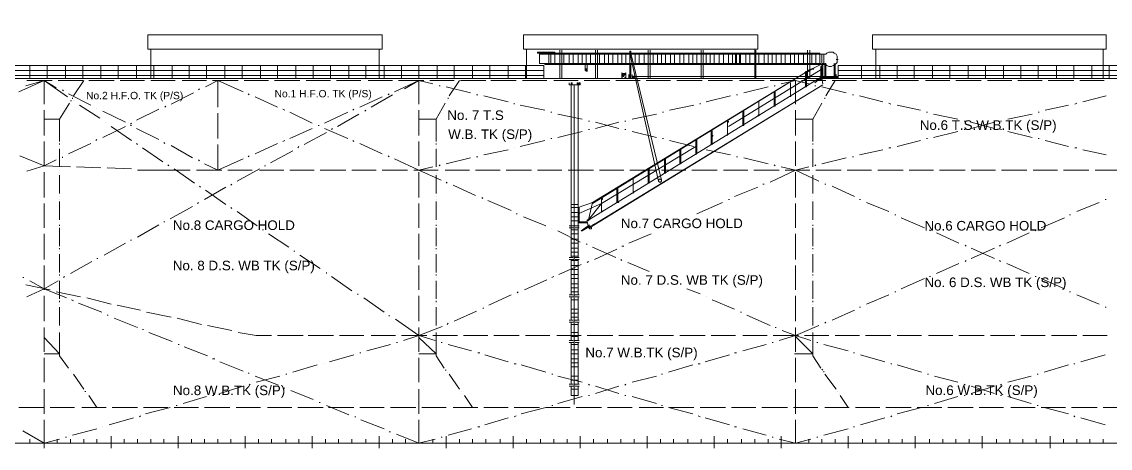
# Model space of a CAD drawing. Header units: millimetres. Extents: x -20 to 292011, y -1154 to 59111.
# Drawn here: x 68029 to 141863, y -259 to 28668 of the extents above; entities that cross this region are included whole.
import ezdxf

# ---------------------------------------------------------------- set-up
doc = ezdxf.new("R2010")
doc.units = ezdxf.units.MM
doc.layers.add('PDF_Geomertry', color=7, linetype='Continuous')
doc.styles.get("Standard").update_dxf_attribs({"font": 'arial.ttf'})

msp = doc.modelspace()

# ---------------------------------------------------------------- linework, layer by layer
at = {"layer": 'PDF_Geomertry', "lineweight": 5}
for points in [[(3286, 14893), (1289, 14342), (1289, 24811), (261017, 24811), (267353, 25018), (271417, 28668)], [(76776, 26809), (76776, 24811)], [(92273, 26809), (92273, 24811)], [(102260, 26809), (102260, 24811)], [(104533, 24811), (104533, 26740)], [(104670, 24811), (104670, 26740)], [(106943, 24811), (106943, 26740)], [(107081, 24811), (107081, 26740)], [(111214, 17855), (109285, 26533), (109285, 26671), (109354, 26671), (109354, 26533), (111420, 17924)], [(110525, 24811), (110525, 26740)], [(110663, 24811), (110663, 26740)], [(114106, 24811), (114106, 26740)], [(114244, 24811), (114244, 26740)], [(117757, 26809), (117757, 24811), (117757, 26740)], [(117826, 24811), (117826, 26740)], [(121338, 24811), (121338, 26740)], [(121476, 24811), (121476, 26740)], [(122578, 25776), (122647, 25707), (122785, 25638), (122922, 25638), (123060, 25707), (123129, 25707), (123336, 25913), (123336, 26327), (123267, 26464), (123129, 26533), (123060, 26602), (122785, 26602), (122647, 26533), (122578, 26464), (122302, 26464), (122302, 26464)], [(125953, 26809), (125953, 24811)], [(141381, 26809), (141381, 24811)], [(103362, 25845), (103775, 25845), (103155, 25845), (103155, 26464), (103775, 26464), (103362, 26464)], [(122578, 26464), (122165, 26464), (122234, 26464), (122165, 26464), (122165, 26533), (103500, 26533), (103500, 26464), (122165, 26464), (122165, 25776), (109354, 25776), (109354, 24880), (109285, 24880), (109285, 25776)], [(122302, 25776), (122578, 25776), (122165, 25776), (122165, 25845), (103500, 25845), (103500, 25776), (110663, 25776)], [(103775, 25845), (103775, 26464)], [(103913, 25845), (103913, 26464)], [(104188, 25845), (104188, 26464)], [(104533, 25845), (104533, 26464)], [(104808, 25845), (104808, 26464)], [(105153, 25845), (105153, 26464)], [(105428, 25845), (105428, 26464)], [(105772, 25845), (105772, 26464)], [(106048, 25845), (106048, 26464)], [(106323, 25845), (106323, 26464)], [(106599, 25845), (106599, 26464)], [(106943, 25845), (106943, 26464)], [(107219, 25845), (107219, 26464)], [(107563, 25845), (107563, 26464)], [(107839, 25845), (107839, 26464)], [(108114, 25845), (108114, 26464)], [(108459, 25845), (108459, 26464)], [(108734, 25845), (108734, 26464)], [(110525, 25845), (110525, 26464)], [(110869, 25845), (110869, 26464)], [(111145, 25845), (111145, 26464)], [(111420, 25845), (111420, 26464)], [(111696, 25845), (111696, 26464)], [(112040, 25845), (112040, 26464)], [(112316, 25845), (112316, 26464)], [(112660, 25845), (112660, 26464)], [(112935, 25845), (112935, 26464)], [(113280, 25845), (113280, 26464)], [(113555, 25845), (113555, 26464)], [(113831, 25845), (113831, 26464)], [(114106, 25845), (114106, 26464)], [(114451, 25845), (114451, 26464)], [(114726, 25845), (114726, 26464)], [(115002, 25845), (115002, 26464)], [(115346, 25845), (115346, 26464)], [(115622, 25845), (115622, 26464)], [(115966, 25845), (115966, 26464)], [(116241, 25845), (116241, 26464)], [(116517, 25845), (116517, 26464)], [(116724, 25845), (116724, 26464)], [(117137, 25845), (117137, 26464)], [(117412, 25845), (117412, 26464)], [(117757, 25845), (117757, 26464)], [(118032, 25845), (118032, 26464)], [(118377, 25845), (118377, 26464)], [(118652, 25845), (118652, 26464)], [(118928, 25845), (118928, 26464)], [(119203, 25845), (119203, 26464)], [(119547, 25845), (119547, 26464)], [(119823, 25845), (119823, 26464)], [(120167, 25845), (120167, 26464)], [(120443, 25845), (120443, 26464)], [(120718, 25845), (120718, 26464)], [(121063, 25845), (121063, 26464)], [(121338, 25845), (121338, 26464)], [(121614, 25845), (121614, 26464)], [(121683, 25431), (121751, 25500), (121683, 25500), (122371, 25845), (122371, 24949)], [(121889, 25845), (121889, 26464)], [(122165, 25845), (122234, 25845)], [(122440, 25845), (122302, 25845), (122302, 25638), (122234, 25638)], [(122440, 25776), (122440, 26464), (122302, 26464), (122302, 25776), (122302, 25707)], [(122509, 24880), (122509, 24949), (122509, 25845), (122578, 25845), (122578, 25845)], [(122578, 25845), (122578, 24949), (122578, 24880)], [(123129, 25845), (123129, 24880), (123129, 24949)], [(123198, 25845), (123198, 24880), (123198, 24949)], [(123404, 26120), (123267, 26120)], [(103431, 25362), (41443, 25362)], [(68580, 25707), (68580, 24811)], [(69751, 25707), (69751, 24811)], [(70990, 25707), (70990, 24811)], [(72161, 25707), (72161, 24811)], [(73401, 25707), (73401, 24811)], [(74572, 25707), (74572, 24811)], [(75812, 25707), (75812, 24811)], [(76983, 25707), (76983, 24811)], [(78222, 25707), (78222, 24811)], [(79393, 25707), (79393, 24811)], [(80564, 25707), (80564, 24811)], [(81804, 25707), (81804, 24811)], [(82975, 25707), (82975, 24811)], [(84215, 25707), (84215, 24811)], [(85385, 25707), (85385, 24811)], [(86625, 25707), (86625, 24811)], [(87796, 25707), (87796, 24811)], [(88967, 25707), (88967, 24811)], [(90207, 25707), (90207, 24811)], [(91378, 25707), (91378, 24811)], [(92617, 25707), (92617, 24811)], [(93788, 25707), (93788, 24811)], [(94959, 25707), (94959, 24811)], [(96199, 25707), (96199, 24811)], [(97370, 25707), (97370, 24811)], [(98609, 25707), (98609, 24811)], [(99780, 25707), (99780, 24811)], [(101020, 25707), (101020, 24811)], [(102191, 25707), (102191, 24811)], [(103431, 25707), (103431, 24811)], [(106323, 25362), (106255, 25362), (106255, 25776)], [(106323, 25500), (106323, 25500)], [(106392, 25294), (106392, 25362), (106392, 25776)], [(108803, 25087), (108803, 25087), (108734, 25225)], [(108734, 25225), (108803, 25087), (108872, 25018), (108803, 24949), (108872, 24949), (108941, 25087), (109010, 25225)], [(108734, 24811), (108734, 25156), (109010, 25156), (109010, 24811)], [(108941, 25087), (108941, 25087), (109010, 25225)], [(115966, 21574), (122371, 25500)], [(121200, 25294), (121269, 25294), (121269, 25225), (121269, 25294), (121132, 25225), (121200, 25156), (121269, 25225), (121200, 25225), (121200, 25156)], [(121269, 25156), (121269, 25225), (121476, 25362), (121683, 25500), (121476, 25431), (121269, 25294)], [(122165, 25776), (122234, 25776)], [(122302, 24949), (122302, 25087), (122302, 25569), (122234, 25569)], [(268042, 25707), (260604, 25362), (123404, 25362)], [(123404, 25707), (123404, 24811)], [(267629, 25294), (260604, 25018), (123404, 25018)], [(124989, 25707), (124989, 24811)], [(126228, 25707), (126228, 24811)], [(127399, 25707), (127399, 24811)], [(128570, 25707), (128570, 24811)], [(129810, 25707), (129810, 24811)], [(130981, 25707), (130981, 24811)], [(132220, 25707), (132220, 24811)], [(133391, 25707), (133391, 24811)], [(134631, 25707), (134631, 24811)], [(135802, 25707), (135802, 24811)], [(136973, 25707), (136973, 24811)], [(138213, 25707), (138213, 24811)], [(139384, 25707), (139384, 24811)], [(140623, 25707), (140623, 24811)], [(141794, 25707), (141794, 24811)], [(103431, 25018), (41443, 25018)], [(68304, 24329), (69544, 24674), (67822, 23916)], [(68373, 24674), (70095, 24674)], [(69544, 23090), (69544, 24674), (70371, 24192)], [(69544, 24674), (71128, 23572)], [(70508, 24674), (72161, 24674)], [(71542, 23641), (72230, 24674)], [(72575, 24674), (74297, 24674)], [(74710, 24674), (76363, 24674)], [(76776, 24674), (78429, 24674)], [(78911, 24674), (80564, 24674)], [(81322, 22883), (81322, 24674), (80495, 24260)], [(80977, 24674), (82699, 24674)], [(81322, 24674), (83044, 23916)], [(83113, 24674), (84766, 24674)], [(85179, 24674), (86901, 24674)], [(87314, 24674), (88967, 24674)], [(89380, 24674), (91033, 24674)], [(91515, 24674), (93168, 24674)], [(93306, 23916), (94959, 24674), (93995, 24123)], [(93582, 24674), (95303, 24674)], [(94959, 23090), (94959, 24674), (95923, 24467)], [(95717, 24674), (97370, 24674)], [(97025, 23641), (97714, 24674)], [(97783, 24674), (99505, 24674)], [(99849, 24674), (101571, 24674)], [(101984, 24674), (103637, 24674)], [(104119, 24674), (105772, 24674)], [(105153, 24398), (105153, 24536), (105153, 24398), (105910, 24398), (105910, 24536), (105841, 24536), (105841, 24398)], [(105290, 12689), (105290, 24398), (105290, 24536), (105359, 24536), (105359, 24398)], [(105497, 24398), (105497, 2703)], [(105704, 24398), (105704, 24536), (105772, 24536), (105772, 24398), (105772, 12689)], [(105772, 15100), (106392, 15100), (106392, 15169), (122096, 24811), (122096, 24743), (122234, 24811), (122302, 24811), (123129, 24811), (123336, 24811), (123336, 24880), (122165, 24880)], [(105841, 15100), (106392, 15100), (106461, 14756), (106461, 14687), (106530, 14687), (122371, 24398), (106806, 14893)], [(106186, 24674), (107908, 24674)], [(108321, 24674), (109974, 24674)], [(108803, 25087), (108803, 25087), (108803, 24949)], [(108803, 24949), (108872, 24949), (108872, 25018), (108872, 25087), (108941, 25087)], [(108803, 25087), (108803, 25087)], [(109216, 24811), (109216, 25087)], [(109285, 24949), (109354, 24949)], [(109423, 24811), (109423, 25087)], [(123404, 24949), (109561, 24949), (109423, 24949)], [(109423, 24880), (109561, 24880)], [(109561, 24811), (109561, 25018)], [(110387, 24674), (112040, 24674)], [(112453, 24674), (114175, 24674)], [(114588, 24674), (116241, 24674)], [(116724, 24674), (118377, 24674)], [(118790, 24674), (120512, 24674), (120512, 23090)], [(119547, 24467), (120512, 24674), (121407, 24467)], [(120925, 24674), (122578, 24674)], [(122096, 24743), (121820, 24536)], [(122165, 24743), (122165, 24811), (122165, 24880), (122165, 24811), (122165, 24743), (122234, 24743), (122302, 24811), (122302, 24880)], [(122234, 24880), (123336, 24880), (123336, 24949), (122234, 24949)], [(122302, 24811), (122371, 24467)], [(122371, 24398), (122371, 24398)], [(122578, 23641), (123198, 24674)], [(122991, 24674), (124644, 24674)], [(123267, 24811), (123267, 24811)], [(125057, 24674), (126779, 24674)], [(127193, 24674), (128846, 24674)], [(129328, 24674), (130981, 24674)], [(131394, 24674), (133116, 24674)], [(133529, 24674), (135182, 24674)], [(135595, 24674), (137248, 24674)], [(137662, 24674), (139384, 24674)], [(139797, 24674), (141450, 24674)], [(70784, 24054), (70853, 23985)], [(71197, 23778), (72712, 23021)], [(79669, 23847), (78154, 23090)], [(80082, 24123), (80013, 24054)], [(83388, 23778), (83457, 23709)], [(93168, 23709), (91722, 22883)], [(92962, 23778), (92893, 23709)], [(93582, 23916), (93582, 23916)], [(96337, 24329), (96405, 24329)], [(96819, 24260), (98472, 23847)], [(98885, 23709), (98954, 23709)], [(99367, 23641), (101020, 23227)], [(116104, 23641), (114451, 23227)], [(116586, 23709), (116517, 23709)], [(118652, 24260), (116999, 23847)], [(119134, 24329), (119065, 24329)], [(120236, 23641), (120167, 23641), (120167, 23709), (120167, 23641), (120167, 23572)], [(121820, 24329), (121889, 24329)], [(122302, 24260), (123955, 23847)], [(124369, 23709), (124438, 23709)], [(124851, 23641), (126435, 23227)], [(141587, 23641), (140003, 23227)], [(70577, 22056), (71266, 23158)], [(71335, 23296), (71404, 23296)], [(71473, 23434), (71473, 23503)], [(71542, 23296), (71542, 23296)], [(71955, 23021), (73332, 22125)], [(77809, 22952), (77740, 22883)], [(83870, 23572), (85385, 22883)], [(92480, 23572), (90964, 22883)], [(96130, 22056), (96750, 23158)], [(96888, 23296), (96888, 23296)], [(96956, 23434), (96956, 23503)], [(101433, 23158), (101433, 23090)], [(101847, 23021), (103500, 22676)], [(113624, 23021), (111971, 22676)], [(114037, 23158), (114037, 23090)], [(121683, 22056), (122302, 23158)], [(122371, 23296), (122371, 23296)], [(122509, 23434), (122509, 23503)], [(126848, 23158), (126986, 23090)], [(127399, 23021), (128983, 22676)], [(139039, 23021), (137455, 22676)], [(139590, 23158), (139452, 23090)], [(69544, 20954), (69544, 22676)], [(73126, 22814), (73126, 22814)], [(73539, 22607), (75054, 21850)], [(77327, 22745), (75812, 21988)], [(81322, 20748), (81322, 22470)], [(85730, 22745), (85868, 22676)], [(86212, 22539), (87727, 21781)], [(90138, 22539), (88554, 21781)], [(90895, 22401), (89449, 21574)], [(90551, 22745), (90482, 22676)], [(91378, 22676), (91309, 22607)], [(94959, 20954), (94959, 22676)], [(103913, 22539), (103982, 22539)], [(104395, 22401), (106048, 22056)], [(111076, 22401), (109423, 22056)], [(111558, 22539), (111489, 22539)], [(116999, 22607), (116999, 22539), (116999, 21712), (116999, 21643), (116930, 21643), (116930, 21712), (116930, 22539), (116930, 22607), (116999, 22607), (116999, 22539), (116930, 22539), (116930, 22607)], [(118032, 22263), (117963, 22332), (118032, 22332), (118032, 22332)], [(118032, 22332), (118101, 22332)], [(120512, 20954), (120512, 22676)], [(129397, 22539), (129465, 22539)], [(129879, 22401), (131532, 22056)], [(136560, 22401), (134907, 22056)], [(137042, 22539), (136973, 22539)], [(70577, 20541), (70577, 22056), (69544, 22056)], [(75054, 21574), (73539, 20817)], [(73677, 21850), (73677, 21850)], [(74090, 21574), (75467, 20610)], [(75467, 21781), (75398, 21712)], [(75398, 21643), (75467, 21643)], [(75812, 21437), (77327, 20679)], [(87727, 21437), (86212, 20748)], [(88554, 21437), (90138, 20748)], [(89105, 21437), (89036, 21368)], [(96130, 20541), (96130, 22056), (94959, 22056)], [(106461, 21919), (106530, 21919)], [(108527, 21850), (106943, 21437)], [(106943, 21850), (108527, 21437)], [(109010, 21919), (108941, 21919)], [(121683, 20541), (121683, 22056), (120512, 22056)], [(131945, 21919), (132014, 21919)], [(134011, 21850), (132427, 21437)], [(132427, 21850), (134011, 21437)], [(134493, 21919), (134424, 21919)], [(73126, 20679), (73057, 20610)], [(88691, 21161), (87176, 20335)], [(103982, 20748), (103913, 20748)], [(106048, 21230), (104395, 20817)], [(106530, 21368), (106461, 21368)], [(108941, 21368), (109010, 21368)], [(109423, 21230), (111076, 20817)], [(111489, 20748), (111558, 20748)], [(113831, 20679), (113831, 20541), (113762, 20541), (113762, 20679)], [(114795, 21230), (114795, 20403), (114795, 20335), (114864, 20335), (114864, 20403), (114864, 21230)], [(114795, 20817), (114933, 20954)], [(115897, 20954), (115897, 21023), (115897, 21092), (115897, 21023), (115897, 21023)], [(115897, 21023), (115966, 21023)], [(129465, 20748), (129397, 20748)], [(131532, 21230), (129879, 20817)], [(132014, 21368), (131945, 21368)], [(134424, 21368), (134493, 21368)], [(134907, 21230), (136560, 20817)], [(136973, 20748), (137042, 20748)], [(67891, 19577), (69544, 18888), (69544, 20541)], [(70577, 20335), (70577, 20403)], [(70577, 20197), (70577, 20197)], [(70577, 18819), (70577, 20059)], [(72712, 20403), (71197, 19715)], [(75812, 20403), (75881, 20335)], [(76225, 20128), (77603, 19164)], [(77671, 20472), (77740, 20403)], [(78154, 20266), (79600, 19439)], [(80426, 19026), (81322, 18613), (81322, 20335)], [(85385, 20403), (83870, 19715)], [(85868, 20610), (85730, 20541)], [(86832, 20197), (86763, 20128)], [(90482, 20610), (90551, 20541)], [(90964, 20403), (92480, 19715)], [(94959, 18888), (94959, 20541)], [(96130, 20335), (96130, 20403)], [(96130, 20197), (96130, 20197)], [(96130, 18819), (96130, 20059)], [(101020, 19990), (99367, 19646)], [(101433, 20128), (101433, 20128)], [(103500, 20610), (101847, 20197)], [(113762, 20197), (107357, 16340), (106461, 15238), (106737, 16409), (105772, 16064), (105290, 16064)], [(111971, 20610), (113624, 20197)], [(113831, 20610), (113762, 20610)], [(113762, 20541), (113762, 19784), (113762, 19715), (113831, 19715), (113831, 19784), (113831, 20541)], [(114037, 20128), (114037, 20128)], [(114451, 19990), (116104, 19646)], [(114795, 20335), (114795, 20335), (114795, 20403), (114864, 20403), (114864, 20335)], [(120512, 18888), (120512, 20541)], [(121683, 20335), (121683, 20403)], [(121683, 20197), (121683, 20197)], [(121683, 18819), (121683, 20059)], [(126435, 19990), (124851, 19646)], [(126986, 20128), (126848, 20128)], [(128983, 20610), (127399, 20197)], [(137455, 20610), (139039, 20197)], [(139452, 20128), (139590, 20128)], [(140003, 19990), (141587, 19646)], [(70371, 19301), (69544, 18888), (71335, 18819)], [(70784, 19508), (70784, 19439)], [(80013, 19301), (80082, 19233)], [(83044, 19370), (81322, 18613)], [(83457, 19577), (83388, 19508)], [(86419, 19921), (84903, 19095)], [(92893, 19577), (92962, 19508)], [(93306, 19370), (94959, 18613)], [(98472, 19439), (96819, 19026)], [(98954, 19508), (98885, 19508)], [(111696, 19301), (111696, 19370), (111627, 19370), (111627, 19301)], [(111696, 19370), (111696, 19233), (111627, 19233), (111627, 19370)], [(111627, 19233), (111627, 18406), (111696, 18406), (111696, 19233)], [(112660, 19921), (112660, 19095), (112660, 19026), (112729, 19026), (112729, 19095), (112729, 19921)], [(113762, 19646), (113762, 19715), (113762, 19784), (113831, 19715)], [(116517, 19508), (116586, 19508)], [(116999, 19439), (118652, 19026)], [(123955, 19439), (122302, 19026)], [(124438, 19508), (124369, 19508)], [(69544, 18888), (68373, 18544)], [(69544, 16753), (69544, 18475)], [(70577, 18613), (70577, 18613)], [(73401, 18750), (71748, 18819)], [(75467, 18682), (73814, 18750)], [(75881, 18613), (77671, 18613), (79462, 18613)], [(77947, 18957), (78016, 18888)], [(78360, 18682), (79738, 17717)], [(79875, 18613), (81597, 18613)], [(82011, 18613), (83664, 18613)], [(84146, 18682), (82630, 17855)], [(84146, 18613), (85799, 18613)], [(84559, 18888), (84490, 18888)], [(86212, 18613), (87865, 18613)], [(88278, 18613), (90000, 18613)], [(90413, 18613), (92066, 18613)], [(92480, 18613), (94201, 18613)], [(94615, 18613), (96268, 18613)], [(95923, 18819), (94959, 18613), (96474, 17924)], [(94959, 16753), (94959, 18475)], [(96130, 18613), (96130, 18613)], [(96405, 18957), (96337, 18888)], [(96750, 18613), (98403, 18613)], [(98816, 18613), (100469, 18613)], [(100882, 18613), (102604, 18613)], [(103017, 18613), (104670, 18613)], [(105084, 18613), (106806, 18613)], [(107219, 18613), (108872, 18613)], [(109285, 18613), (111007, 18613)], [(110525, 18613), (110525, 17786), (110525, 17717), (110594, 17717), (110594, 17786), (110594, 18613), (110525, 18613), (110525, 18682), (110594, 18682), (110594, 18613)], [(111420, 18613), (113073, 18613)], [(111696, 18406), (111627, 18475), (111627, 18406), (111627, 18406)], [(113486, 18613), (115208, 18613)], [(115622, 18613), (117275, 18613)], [(117688, 18613), (119410, 18613)], [(119547, 18819), (120512, 18613), (118790, 17786)], [(119065, 18957), (119134, 18888)], [(119823, 18613), (121476, 18613)], [(121407, 18819), (120512, 18613), (122096, 17855)], [(120512, 16753), (120512, 18475)], [(121683, 18613), (121683, 18613)], [(121889, 18957), (121820, 18888)], [(121889, 18613), (123611, 18613)], [(124024, 18613), (125677, 18613)], [(126091, 18613), (127812, 18613)], [(128226, 18613), (129879, 18613)], [(130292, 18613), (132014, 18613)], [(132427, 18613), (134080, 18613)], [(134493, 18613), (136215, 18613)], [(136628, 18613), (138281, 18613)], [(138695, 18613), (140417, 18613)], [(140830, 18613), (142483, 18613)], [(70577, 18406), (70577, 18406)], [(70577, 17029), (70577, 18268)], [(96130, 18406), (96130, 18406)], [(96130, 17029), (96130, 18268)], [(96819, 17786), (96888, 17717)], [(121683, 18406), (121683, 18406)], [(121683, 17029), (121683, 18268)], [(80082, 17511), (80151, 17442)], [(81873, 17442), (80426, 16615)], [(80495, 17235), (81873, 16271)], [(82286, 17648), (82217, 17580)], [(97301, 17580), (98816, 16891)], [(108459, 17304), (108459, 17373), (108390, 17373), (108390, 17304)], [(109492, 17029), (109492, 17097), (109492, 17166), (109561, 17097)], [(117963, 17442), (116379, 16822)], [(118377, 17648), (118308, 17648)], [(122509, 17648), (122578, 17648)], [(122991, 17511), (124506, 16822)], [(69544, 14687), (69544, 16340)], [(70577, 16822), (70577, 16822)], [(70577, 16615), (70577, 16615)], [(70577, 15238), (70577, 16478)], [(80013, 16409), (79944, 16340)], [(94959, 14687), (94959, 16340)], [(96130, 16822), (96130, 16822)], [(96130, 16615), (96130, 16615)], [(96130, 15238), (96130, 16478)], [(99229, 16753), (99298, 16684)], [(99643, 16546), (101227, 15858)], [(105772, 16271), (105290, 16271)], [(107357, 16340), (105772, 15651)], [(106737, 16409), (106737, 16409)], [(107425, 16615), (107425, 16684), (107357, 16684), (107357, 16753), (107357, 16684), (107357, 16615)], [(115553, 16409), (113831, 15651)], [(116035, 16615), (115966, 16615)], [(120512, 14687), (120512, 16340)], [(121683, 16822), (121683, 16822)], [(121683, 16615), (121683, 16615)], [(121683, 15238), (121683, 16478)], [(124851, 16615), (124920, 16615)], [(125333, 16409), (126848, 15789)], [(141105, 16409), (139590, 15789)], [(141587, 16615), (141519, 16615)], [(79600, 16133), (78085, 15307)], [(82217, 16064), (82286, 15995)], [(82630, 15789), (84008, 14825)], [(101571, 15651), (101640, 15651)], [(105772, 16133), (105772, 16064), (105772, 15169), (105290, 15169)], [(105772, 15720), (105290, 15720)], [(105841, 16064), (105841, 16064), (105772, 16064)], [(105841, 16064), (105841, 15169)], [(127261, 15582), (127330, 15582)], [(139177, 15582), (139108, 15582)], [(70577, 15031), (70577, 15031)], [(70577, 14825), (70577, 14893)], [(77327, 14893), (75881, 14067)], [(77740, 15100), (77671, 15100)], [(96130, 15031), (96130, 15031)], [(96130, 14825), (96130, 14893)], [(102053, 15444), (103568, 14825)], [(105153, 14825), (105428, 14825)], [(105772, 15444), (105290, 15444)], [(105772, 14825), (105290, 14825)], [(105497, 14825), (105841, 14825)], [(106392, 15031), (105841, 15031), (105772, 15031)], [(106599, 14825), (106048, 14480), (105979, 14480), (106530, 14893)], [(106392, 15169), (106392, 15238), (106461, 15238), (106392, 15238), (106461, 15169)], [(106461, 14825), (106392, 14756), (106461, 14687), (106530, 14687), (106599, 14756)], [(106530, 15238), (106461, 15238), (106461, 15238)], [(106668, 14825), (106874, 14962)], [(121683, 15031), (121683, 15031)], [(121683, 14825), (121683, 14893)], [(127675, 15376), (129259, 14687)], [(138764, 15376), (137179, 14687)], [(69544, 12552), (69544, 14274)], [(70577, 13447), (70577, 14687)], [(84352, 14549), (84421, 14549)], [(84766, 14274), (86143, 13378)], [(94959, 12552), (94959, 14274)], [(96130, 13447), (96130, 14687)], [(103982, 14618), (103982, 14618)], [(104395, 14480), (105910, 13723)], [(105153, 14687), (105497, 14687)], [(105772, 14549), (105290, 14549)], [(105772, 14274), (105290, 14274)], [(105566, 14687), (105841, 14687)], [(105979, 14480), (105979, 14480)], [(110731, 14274), (109216, 13654)], [(120512, 12552), (120512, 14274)], [(121683, 13447), (121683, 14687)], [(129603, 14549), (129672, 14480)], [(130085, 14342), (131601, 13654)], [(136353, 14342), (134838, 13654)], [(136835, 14549), (136766, 14480)], [(70577, 13240), (70577, 13309)], [(75054, 13654), (73608, 12827)], [(75467, 13860), (75398, 13860)], [(96130, 13240), (96130, 13309)], [(105772, 13929), (105290, 13929)], [(105772, 13654), (105290, 13654)], [(105772, 13309), (105290, 13309)], [(106323, 13585), (106392, 13585)], [(106737, 13378), (108321, 12689)], [(108872, 13447), (108734, 13447)], [(121683, 13240), (121683, 13309)], [(132014, 13516), (132083, 13447)], [(132427, 13309), (134011, 12621)], [(134011, 13309), (132427, 12621)], [(134424, 13516), (134356, 13447)], [(70577, 13103), (70577, 13103)], [(70577, 11656), (70577, 12896)], [(73195, 12621), (73126, 12621)], [(86487, 13103), (86556, 13103)], [(86901, 12827), (88278, 11932)], [(96130, 13103), (96130, 13103)], [(96130, 11656), (96130, 12896)], [(105153, 12689), (105428, 12689)], [(105772, 13034), (105290, 13034)], [(105772, 12758), (105290, 12758)], [(105497, 12689), (105841, 12689)], [(108390, 13240), (106874, 12552)], [(121683, 13103), (121683, 13103)], [(121683, 11656), (121683, 12896)], [(69544, 10485), (69544, 12138)], [(72781, 12414), (71335, 11587)], [(94959, 10485), (94959, 12138)], [(105979, 12207), (104464, 11519)], [(105153, 12552), (105497, 12552)], [(105290, 10141), (105290, 12552)], [(105772, 12483), (105290, 12483)], [(105772, 12138), (105290, 12138)], [(105772, 11863), (105290, 11863)], [(105566, 12552), (105841, 12552)], [(105772, 10141), (105772, 12552)], [(106461, 12414), (106392, 12345)], [(108665, 12552), (108734, 12483)], [(109147, 12345), (110594, 11725)], [(120512, 10485), (120512, 12138)], [(131601, 12276), (130085, 11587)], [(132083, 12483), (132014, 12414)], [(134356, 12483), (134424, 12414)], [(134838, 12276), (136353, 11587)], [(68098, 11312), (68167, 11312)], [(68580, 11105), (69544, 10554), (68373, 10003)], [(70508, 11105), (69544, 10554), (71059, 9934)], [(70577, 11450), (70577, 11519)], [(70577, 11312), (70577, 11312)], [(70577, 9866), (70577, 11105)], [(70922, 11381), (70853, 11312)], [(88691, 11656), (88691, 11587)], [(89036, 11381), (90413, 10417)], [(96130, 11450), (96130, 11519)], [(96130, 11312), (96130, 11312)], [(96130, 9866), (96130, 11105)], [(103637, 11174), (102122, 10485)], [(104119, 11381), (103982, 11312)], [(105772, 11519), (105290, 11519)], [(105772, 11243), (105290, 11243)], [(121683, 11450), (121683, 11519)], [(121683, 11312), (121683, 11312)], [(121683, 9866), (121683, 11105)], [(129259, 11243), (127675, 10554)], [(129672, 11381), (129603, 11381)], [(136766, 11381), (136835, 11381)], [(137179, 11243), (138764, 10554)], [(69957, 10485), (68304, 10830)], [(72024, 10003), (70371, 10348)], [(101709, 10348), (101640, 10279)], [(105772, 10899), (105290, 10899)], [(105772, 10623), (105290, 10623)], [(105772, 10348), (105290, 10348)], [(113142, 10554), (114037, 10210)], [(127330, 10348), (127261, 10348)], [(139108, 10348), (139177, 10348)], [(69544, 8350), (69544, 10072)], [(70577, 9728), (70577, 9659)], [(71404, 9797), (71542, 9728)], [(74090, 9521), (72437, 9934)], [(90827, 10210), (90827, 10141)], [(91240, 9934), (92617, 8970)], [(94959, 8350), (94959, 10072)], [(96130, 9728), (96130, 9659)], [(101227, 10141), (99711, 9452)], [(105153, 10141), (105428, 10141)], [(105153, 10003), (105497, 10003)], [(105290, 8419), (105290, 10003)], [(105772, 9797), (105290, 9797)], [(105497, 10141), (105841, 10141)], [(105566, 10003), (105841, 10003)], [(105772, 8419), (105772, 10003)], [(114451, 10003), (114451, 10003)], [(114864, 9797), (116379, 9177)], [(120512, 8350), (120512, 10072)], [(121683, 9728), (121683, 9659)], [(126848, 10141), (125333, 9521)], [(139590, 10141), (141105, 9521)], [(70577, 9521), (70577, 9521)], [(70577, 8075), (70577, 9315)], [(71886, 9590), (73470, 8970)], [(76087, 9108), (74503, 9452)], [(78154, 8626), (76501, 8970)], [(96130, 9521), (96130, 9521)], [(96130, 8075), (96130, 9315)], [(98885, 9039), (97370, 8350)], [(99367, 9246), (99298, 9246)], [(116792, 8970), (116861, 8970)], [(121683, 9521), (121683, 9521)], [(121683, 8075), (121683, 9315)], [(124506, 9108), (122991, 8419)], [(124920, 9315), (124851, 9315)], [(141519, 9315), (141587, 9315)], [(73814, 8764), (73883, 8764)], [(74297, 8557), (75881, 7937)], [(80220, 8144), (78567, 8557)], [(92962, 8764), (92962, 8695)], [(93375, 8488), (94959, 7386), (93926, 7042)], [(96956, 8213), (96888, 8144)], [(105153, 8419), (105428, 8419)], [(105153, 8281), (105497, 8281)], [(105772, 8626), (105290, 8626)], [(105290, 7042), (105290, 8281)], [(105772, 8144), (105290, 8144)], [(105497, 8419), (105841, 8419)], [(105566, 8281), (105841, 8281)], [(105772, 7042), (105772, 8281)], [(117206, 8764), (118790, 8075)], [(122578, 8281), (122509, 8213)], [(69544, 6284), (69544, 7937)], [(70577, 7937), (70577, 7937)], [(70577, 7730), (70577, 7730)], [(71197, 5182), (70577, 6009), (70577, 7593)], [(76225, 7799), (76294, 7799)], [(76638, 7593), (78222, 6973)], [(82286, 7730), (80633, 8075)], [(82699, 7593), (83939, 7386), (84972, 7386)], [(85385, 7386), (87107, 7386)], [(87452, 7386), (89174, 7386)], [(89587, 7386), (91240, 7386)], [(91722, 7386), (93375, 7386)], [(93788, 7386), (95510, 7386)], [(96543, 8006), (94959, 7386), (96061, 7042)], [(94959, 6284), (94959, 7937)], [(95923, 7386), (97576, 7386)], [(96130, 7937), (96130, 7937)], [(96130, 7730), (96130, 7730)], [(96681, 5182), (96130, 6009), (96130, 7593)], [(97990, 7386), (99643, 7386)], [(100056, 7386), (101778, 7386)], [(102191, 7386), (103844, 7386)], [(104326, 7386), (105979, 7386)], [(106392, 7386), (108114, 7386)], [(108527, 7386), (110180, 7386)], [(110594, 7386), (112247, 7386)], [(112660, 7386), (114382, 7386)], [(114795, 7386), (116448, 7386)], [(116930, 7386), (118583, 7386)], [(118996, 7386), (120718, 7386)], [(119134, 7937), (119203, 7937)], [(119616, 7730), (120512, 7386), (119410, 7042)], [(122096, 8075), (120512, 7386), (121545, 7042)], [(120512, 6284), (120512, 7937)], [(121132, 7386), (122785, 7386)], [(121683, 7937), (121683, 7937)], [(121683, 7730), (121683, 7730)], [(122234, 5182), (121683, 6009), (121683, 7593)], [(123198, 7386), (124851, 7386)], [(125264, 7386), (126986, 7386)], [(127399, 7386), (129052, 7386)], [(129534, 7386), (131187, 7386)], [(131601, 7386), (133322, 7386)], [(133736, 7386), (135389, 7386)], [(135802, 7386), (137455, 7386)], [(137868, 7386), (139590, 7386)], [(140003, 7386), (141656, 7386)], [(69544, 6146), (70577, 6146), (69544, 7248)], [(78636, 6766), (78705, 6766)], [(93031, 6766), (91446, 6353)], [(93513, 6904), (93444, 6904)], [(94959, 6146), (96130, 6146), (94959, 7248)], [(96474, 6904), (96543, 6904)], [(96956, 6766), (98541, 6353)], [(105153, 7042), (105428, 7042)], [(105153, 6904), (105497, 6904)], [(105290, 4080), (105290, 6904)], [(105772, 6766), (105290, 6766)], [(105497, 7042), (105841, 7042)], [(105566, 6904), (105841, 6904)], [(105772, 4080), (105772, 6904)], [(118514, 6766), (116930, 6353)], [(118996, 6904), (118928, 6904)], [(120512, 7317), (121683, 6146), (120443, 6146)], [(121958, 6904), (122027, 6904)], [(122440, 6766), (124093, 6353)], [(79049, 6628), (80633, 6009)], [(90551, 6077), (88898, 5595)], [(91033, 6215), (90964, 6215)], [(98954, 6215), (99092, 6215)], [(99436, 6077), (101020, 5595)], [(105772, 6422), (105290, 6422)], [(116035, 6077), (114382, 5595)], [(116517, 6215), (116379, 6215)], [(124438, 6215), (124506, 6215)], [(124920, 6077), (126573, 5595)], [(141519, 6077), (139866, 5595)], [(69544, 4218), (69544, 5871)], [(80977, 5802), (81115, 5802)], [(81460, 5595), (83044, 4975)], [(88072, 5389), (86419, 4907)], [(88485, 5458), (88485, 5458)], [(94959, 4218), (94959, 5871)], [(101433, 5458), (101571, 5458)], [(101915, 5389), (103568, 4907)], [(105772, 5802), (105290, 5802)], [(105772, 5251), (105290, 5251)], [(113555, 5389), (111902, 4907)], [(114037, 5458), (113900, 5458)], [(120512, 4218), (120512, 5871)], [(126986, 5458), (127055, 5458)], [(127399, 5389), (129052, 4907)], [(139039, 5389), (137386, 4907)], [(139452, 5458), (139384, 5458)], [(71335, 5044), (71335, 5044)], [(71404, 4907), (71404, 4907)], [(72230, 3736), (71542, 4769)], [(83388, 4838), (83457, 4838)], [(83870, 4631), (85454, 4011)], [(85523, 4631), (83939, 4218)], [(86005, 4769), (85936, 4769)], [(96819, 5044), (96750, 5044)], [(96888, 4907), (96888, 4907)], [(97714, 3736), (97025, 4769)], [(103982, 4769), (104051, 4769)], [(104395, 4631), (106048, 4218)], [(105772, 4631), (105290, 4631)], [(111076, 4631), (109423, 4218)], [(111489, 4769), (111420, 4769)], [(122371, 5044), (122302, 5113)], [(122440, 4907), (122440, 4975)], [(123267, 3736), (122509, 4769)], [(129465, 4769), (129534, 4769)], [(129948, 4631), (131532, 4218)], [(136491, 4631), (134907, 4218)], [(136973, 4769), (136904, 4769)], [(69544, 2083), (69544, 3736)], [(83044, 3942), (81460, 3460)], [(83526, 4080), (83457, 4011)], [(85799, 3805), (85868, 3805)], [(94959, 2083), (94959, 3736)], [(105153, 4080), (105428, 4080)], [(105153, 3942), (105497, 3942)], [(105290, 3942), (105290, 3322), (105772, 3322), (105772, 3942)], [(105497, 4080), (105841, 4080)], [(105566, 3942), (105841, 3942)], [(106461, 4080), (106530, 4011)], [(106943, 3942), (108527, 3460)], [(108527, 3942), (106943, 3460)], [(109010, 4080), (108941, 4011)], [(120512, 2083), (120512, 3736)], [(131945, 4080), (132014, 4011)], [(132427, 3942), (134011, 3460)], [(134011, 3942), (132427, 3460)], [(134493, 4080), (134424, 4011)], [(72368, 3598), (72299, 3598)], [(72437, 3460), (72437, 3460)], [(73126, 2496), (72575, 3322)], [(80564, 3254), (78980, 2771)], [(81046, 3322), (80977, 3322)], [(86281, 3667), (87796, 3047)], [(97852, 3598), (97852, 3598)], [(97921, 3460), (97921, 3460)], [(98609, 2496), (98058, 3322)], [(106048, 3254), (104395, 2771)], [(106530, 3322), (106461, 3322)], [(108941, 3322), (109010, 3322)], [(109423, 3254), (111076, 2771)], [(123336, 3598), (123336, 3598)], [(123473, 3460), (123473, 3460)], [(124093, 2496), (123542, 3322)], [(131532, 3254), (129948, 2771)], [(132014, 3322), (131945, 3322)], [(134424, 3322), (134493, 3322)], [(134907, 3254), (136491, 2771)], [(69544, 2496), (67822, 2496)], [(71610, 2496), (69957, 2496)], [(73745, 2496), (72092, 2496)], [(75881, 2496), (74159, 2496)], [(77947, 2496), (76294, 2496)], [(78085, 2496), (76432, 2083)], [(80013, 2496), (78360, 2496)], [(78567, 2634), (78498, 2634)], [(82148, 2496), (80426, 2496)], [(84215, 2496), (82562, 2496)], [(86350, 2496), (84697, 2496)], [(88485, 2496), (86763, 2496)], [(88209, 2840), (88278, 2840)], [(88691, 2634), (90207, 2014)], [(90551, 2496), (88829, 2496)], [(92617, 2496), (90964, 2496)], [(94752, 2496), (93031, 2496)], [(96819, 2496), (95166, 2496)], [(98954, 2496), (97301, 2496)], [(101020, 2496), (99367, 2496)], [(103155, 2496), (101433, 2496)], [(105221, 2496), (103568, 2496), (101915, 2083)], [(104051, 2634), (103982, 2634)], [(107357, 2496), (105635, 2496)], [(109423, 2496), (107770, 2496)], [(111558, 2496), (109905, 2496)], [(111420, 2634), (111489, 2634)], [(111902, 2496), (113555, 2083)], [(113624, 2496), (111971, 2496)], [(115759, 2496), (114037, 2496)], [(117826, 2496), (116173, 2496)], [(119961, 2496), (118239, 2496)], [(122027, 2496), (120374, 2496)], [(124162, 2496), (122509, 2496)], [(126228, 2496), (124575, 2496)], [(128363, 2496), (126642, 2496)], [(129052, 2496), (127399, 2083)], [(130430, 2496), (128777, 2496)], [(129534, 2634), (129465, 2634)], [(132565, 2496), (130843, 2496)], [(134631, 2496), (132978, 2496)], [(136766, 2496), (135113, 2496)], [(136904, 2634), (136973, 2634)], [(138832, 2496), (137179, 2496)], [(137386, 2496), (139039, 2083)], [(140968, 2496), (139246, 2496)], [(143034, 2496), (141381, 2496)], [(68098, 912), (69544, 85), (69544, 1669)], [(75605, 1807), (73952, 1325)], [(76087, 1945), (76018, 1876)], [(90620, 1876), (90689, 1876)], [(91033, 1669), (92617, 1050)], [(94959, 361), (94959, 85), (94959, 1669)], [(101020, 1807), (99436, 1325)], [(101571, 1945), (101433, 1876)], [(113900, 1945), (114037, 1876)], [(114382, 1807), (116035, 1325)], [(121545, 361), (120512, 85), (120512, 1669)], [(126573, 1807), (124920, 1325)], [(127055, 1945), (126986, 1876)], [(139384, 1945), (139452, 1876)], [(139866, 1807), (141519, 1325)], [(73126, 1050), (71473, 636)], [(73539, 1187), (73539, 1187)], [(92962, 843), (93031, 843)], [(98541, 1050), (96956, 636)], [(99092, 1187), (98954, 1187)], [(116379, 1187), (116517, 1187)], [(116930, 1050), (118514, 636)], [(124093, 1050), (122440, 636)], [(124506, 1187), (124438, 1187)], [(21951, 85), (146547, 85)], [(68580, 85), (68580, 361)], [(69544, -259), (69544, 567)], [(70577, 361), (69544, 85)], [(70440, 85), (70440, 361)], [(71059, 499), (70990, 499)], [(71335, 85), (71335, 361)], [(72230, 85), (72230, 361)], [(73126, 85), (73126, 361)], [(74090, -259), (74090, 567)], [(74985, 85), (74985, 361)], [(75881, 85), (75881, 361)], [(76776, 85), (76776, 361)], [(77671, 85), (77671, 361)], [(78636, -259), (78636, 567)], [(79531, 85), (79531, 361)], [(80426, 85), (80426, 361)], [(81322, 85), (81322, 361)], [(82217, 85), (82217, 361)], [(83181, -259), (83181, 567)], [(84077, 85), (84077, 361)], [(84972, 85), (84972, 361)], [(85936, 85), (85936, 361)], [(86832, 85), (86832, 361)], [(87727, -259), (87727, 567)], [(88623, 85), (88623, 361)], [(89518, 85), (89518, 361)], [(90413, 85), (90413, 361)], [(91378, 85), (91378, 361)], [(92273, -259), (92273, 567)], [(93168, 85), (93168, 361)], [(96061, 361), (94959, 85), (93444, 705)], [(94064, 85), (94064, 361)], [(95923, 85), (95923, 361)], [(96543, 499), (96474, 499)], [(96819, -259), (96819, 567)], [(97714, 85), (97714, 361)], [(98609, 85), (98609, 361)], [(99505, 85), (99505, 361)], [(100469, 85), (100469, 361)], [(101364, -259), (101364, 567)], [(102260, 85), (102260, 361)], [(103224, 85), (103224, 361)], [(104119, 85), (104119, 361)], [(105015, 85), (105015, 361)], [(105910, -259), (105910, 567)], [(106806, 85), (106806, 361)], [(107770, 85), (107770, 361)], [(108665, 85), (108665, 361)], [(109561, 85), (109561, 361)], [(110456, -259), (110456, 567)], [(111351, 85), (111351, 361)], [(112247, 85), (112247, 361)], [(113211, 85), (113211, 361)], [(114106, 85), (114106, 361)], [(115002, -259), (115002, 567)], [(115897, 85), (115897, 361)], [(116861, 85), (116861, 361)], [(117757, 85), (117757, 361)], [(118652, 85), (118652, 361)], [(118928, 499), (118996, 499)], [(119410, 361), (120512, 85), (120512, 361)], [(119547, -259), (119547, 567)], [(121407, 85), (121407, 361)], [(122027, 499), (121958, 499)], [(122302, 85), (122302, 361)], [(123198, 85), (123198, 361)], [(124093, -259), (124093, 567)], [(125057, 85), (125057, 361)], [(125953, 85), (125953, 361)], [(126848, 85), (126848, 361)], [(127744, 85), (127744, 361)], [(128639, -259), (128639, 567)], [(129603, 85), (129603, 361)], [(130499, 85), (130499, 361)], [(131394, 85), (131394, 361)], [(132289, 85), (132289, 361)], [(133185, -259), (133185, 567)], [(134149, 85), (134149, 361)], [(135044, 85), (135044, 361)], [(135940, 85), (135940, 361)], [(136835, 85), (136835, 361)], [(137799, -259), (137799, 567)], [(138695, 85), (138695, 361)], [(139590, 85), (139590, 361)], [(140485, 85), (140485, 361)], [(141381, 85), (141381, 361)]]:
    msp.add_lwpolyline(points, dxfattribs=at)
for points in [[(92480, 26809), (92480, 27773), (76569, 27773), (76569, 26809)], [(117963, 27773), (102053, 27773), (102053, 26809), (117963, 26809)], [(141587, 26809), (125746, 26809), (125746, 27773), (141587, 27773)], [(103017, 26533), (104188, 26533), (104188, 26602), (103017, 26602), (103017, 26602), (103017, 26533)], [(109010, 26464), (109010, 25845)], [(109285, 26464), (109285, 25845)], [(109629, 26464), (109629, 25845)], [(109905, 26464), (109905, 25845)], [(110249, 26464), (110249, 25845)], [(116448, 26464), (116448, 25845)], [(116792, 26464), (116792, 25845)], [(103431, 25707), (41443, 25707)], [(106323, 25294), (106323, 25500)], [(106737, 16340), (106737, 16409), (121200, 25225)], [(109010, 24949), (109010, 25087), (108941, 25087), (108941, 25156), (108803, 25156), (108734, 25087), (108734, 24880), (108803, 24811), (108941, 24811), (108941, 24880), (109010, 24880), (109010, 24949)], [(121200, 25156), (121269, 25156), (121269, 24329), (121200, 24329)], [(122234, 25638), (122234, 25569), (122234, 25087), (122302, 25087), (122234, 25087), (122234, 24949)], [(123404, 25707), (260604, 25707)], [(120167, 24467), (120167, 24536)], [(120167, 24467), (120167, 24467)], [(120167, 24467), (120167, 23709)], [(123267, 25087), (123267, 24880), (123267, 25087)], [(123267, 24811), (123267, 24811)], [(119134, 23847), (119134, 23916), (119065, 23916), (119065, 23847)], [(119065, 23847), (119065, 23021), (119065, 22952), (119134, 22952), (119134, 23021), (119134, 23847)], [(120167, 23641), (120167, 23709)], [(121269, 24260), (121269, 24329), (121269, 24260), (121200, 24260), (121200, 24329)], [(118032, 23227), (118032, 23296), (118032, 23227)], [(118032, 23158), (118032, 23296), (118032, 23158)], [(118032, 23158), (118032, 22332)], [(119065, 22952), (119065, 23021), (119134, 23021), (119134, 22952)], [(88209, 21643), (88140, 21643)], [(115966, 21850), (115966, 21919), (115897, 21919), (115897, 21850)], [(115897, 21850), (115897, 21023)], [(116930, 21712), (116999, 21712), (116999, 21643)], [(114864, 21230), (114864, 21299), (114795, 21299), (114795, 21230)], [(112729, 19921), (112729, 19990), (112660, 19990), (112660, 19921)], [(112660, 19095), (112729, 19095), (112729, 19026)], [(109492, 17993), (109492, 17166), (109492, 17993)], [(110594, 17717), (110594, 17786), (110525, 17786), (110594, 17717)], [(111420, 17924), (111351, 17993), (111282, 17993), (111214, 17924), (111214, 17855), (111282, 17786), (111351, 17786), (111420, 17855), (111420, 17924)], [(111696, 18406), (111696, 18406)], [(108459, 16409), (108459, 16478), (108459, 17304), (108390, 17304), (108390, 16478), (108390, 16409)], [(109492, 17097), (109492, 17166)], [(106737, 16409), (106737, 16340)], [(107357, 16615), (107425, 16615)], [(107357, 16615), (107357, 15858)], [(108527, 16409), (108459, 16409), (108390, 16478), (108459, 16478)], [(105772, 16133), (105772, 16064)], [(107357, 15789), (107357, 15858)], [(107425, 15789), (107357, 15789), (107357, 15858)], [(105841, 15169), (105841, 15100), (105841, 15031), (105772, 15031), (105772, 15100), (105772, 15169)], [(106530, 14756), (106530, 14618), (106668, 14618), (106668, 14756), (106530, 14756)], [(105290, 9177), (105772, 9177)], [(105772, 8901), (105290, 8901), (105772, 8901)], [(105772, 7593), (105290, 7593), (105772, 7593)], [(105772, 7317), (105290, 7317), (105772, 7317)], [(105772, 6146), (105290, 6146), (105772, 6146)], [(105772, 5526), (105290, 5526), (105772, 5526)], [(105772, 4356), (105290, 4356), (105772, 4356)], [(105772, 3736), (105290, 3736), (105772, 3736)]]:
    msp.add_lwpolyline(points, close=True, dxfattribs=at)

# ---------------------------------------------------------------- texts
for s, height, p in [('No.2 H.F.O. TK (P/S) ', 500, (72388, 23415)), ('No.1 H.F.O. TK (P/S)', 500, (85174, 23543)), ('No. 7 T.S', 650, (96893, 22007)), ('No.6 T.S.W.B.TK (S/P)', 650, (128942, 21335)), ('W.B. TK (S/P)', 650, (96953, 20714)), ('No.8 CARGO HOLD', 650, (78281, 14544)), ('No.7 CARGO HOLD', 650, (108666, 14669)), ('No.6 CARGO HOLD', 650, (129258, 14508)), ('No. 8 D.S. WB TK (S/P)', 650, (78272, 11810)), ('No. 7 D.S. WB TK (S/P)', 650, (108667, 10828)), ('No. 6 D.S. WB TK (S/P)', 650, (129259, 10670)), ('No.7 W.B.TK (S/P)', 650, (106258, 5906)), ('No.8 W.B.TK (S/P)', 650, (78283, 3343)), ('No.6 W.B.TK (S/P)', 650, (129329, 3351))]:
    msp.add_text(s, height=height).set_placement(p)

doc.saveas('drawing.dxf')
